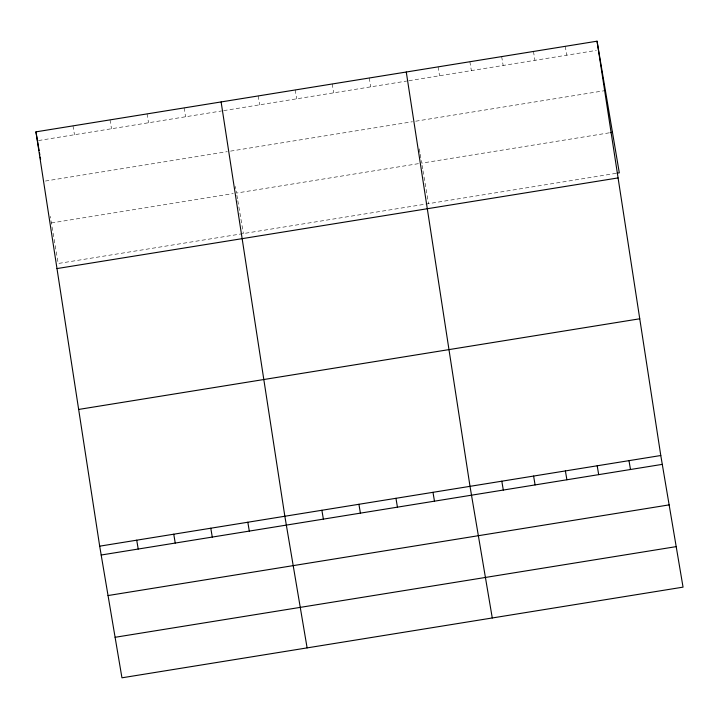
<?xml version="1.0" encoding="UTF-8"?>
<svg xmlns="http://www.w3.org/2000/svg" width="719" height="719" viewBox="0 0 719 719"><rect width="100%" height="100%" fill="white"/><g stroke="black" fill="none" stroke-linecap="round" stroke-linejoin="round"><path stroke-width="0.54" stroke-dasharray="3.6 2.7" d="M38.538 140.529L221.524 110.96M223.699 110.609L406.684 81.04M408.868 80.69L596.357 50.393M45.387 181.044L227.285 151.655M230.556 151.125L412.445 121.736M415.726 121.205L605.398 90.558M51.364 222.971L233.253 193.582M418.422 163.662L236.524 193.052L235.967 189.753M609.173 132.835L421.685 163.132L421.127 159.834M616.021 173.36L58.212 263.487L50.249 216.383M565.251 46.322L566.752 55.174M533.453 51.462L534.954 60.315M501.664 56.603L503.156 65.456M469.866 61.735L471.367 70.588M438.069 66.876L439.57 75.729M419.267 148.851L420.013 153.246M420.202 154.342L420.948 158.737M422.053 165.325L422.799 169.702M422.979 170.798L428.542 203.657M369.242 77.994L370.743 86.846M332.214 83.979L333.706 92.832M295.176 89.965L296.677 98.818M258.148 95.951L259.64 104.803M235.41 186.464L235.778 188.657M236.893 195.244L237.638 199.621M237.818 200.718L243.382 233.576M184.082 107.913L185.574 116.766M147.044 113.899L148.545 122.751M110.016 119.884L111.508 128.737M72.979 125.87L74.479 134.723"/><path stroke-width="1.08" d="M597.049 41.19L660.788 455.513L683.05 587.144L121.951 677.81L99.689 546.17L35.95 131.856L597.049 41.19L619.311 172.83L617.118 173.18M610.269 132.664L612.462 132.305M56.981 268.573L618.079 177.917M78.65 409.444L639.748 318.787M99.689 546.17L660.788 455.513M101.181 555.023L662.28 464.366M108.039 595.548L669.137 504.882M115.103 637.295L676.193 546.629M628.99 460.645L630.491 469.498M597.192 465.786L598.693 474.639M565.395 470.918L566.896 479.78M533.606 476.059L535.098 484.912M501.808 481.2L503.309 490.052M492.272 617.972L470.01 486.332L406.271 72.017M432.982 492.317L434.474 501.17M395.944 498.303L397.445 507.156M358.916 504.289L360.408 513.141M321.878 510.274L323.379 519.127M307.112 647.891L284.85 516.251L221.11 101.936M247.821 522.237L249.313 531.089M210.784 528.222L212.285 537.075M173.755 534.208L175.247 543.061M136.718 540.194L138.219 549.046M35.95 131.856L39.114 150.559M39.482 152.752L39.86 154.945M40.228 157.128L40.597 159.321"/></g></svg>
